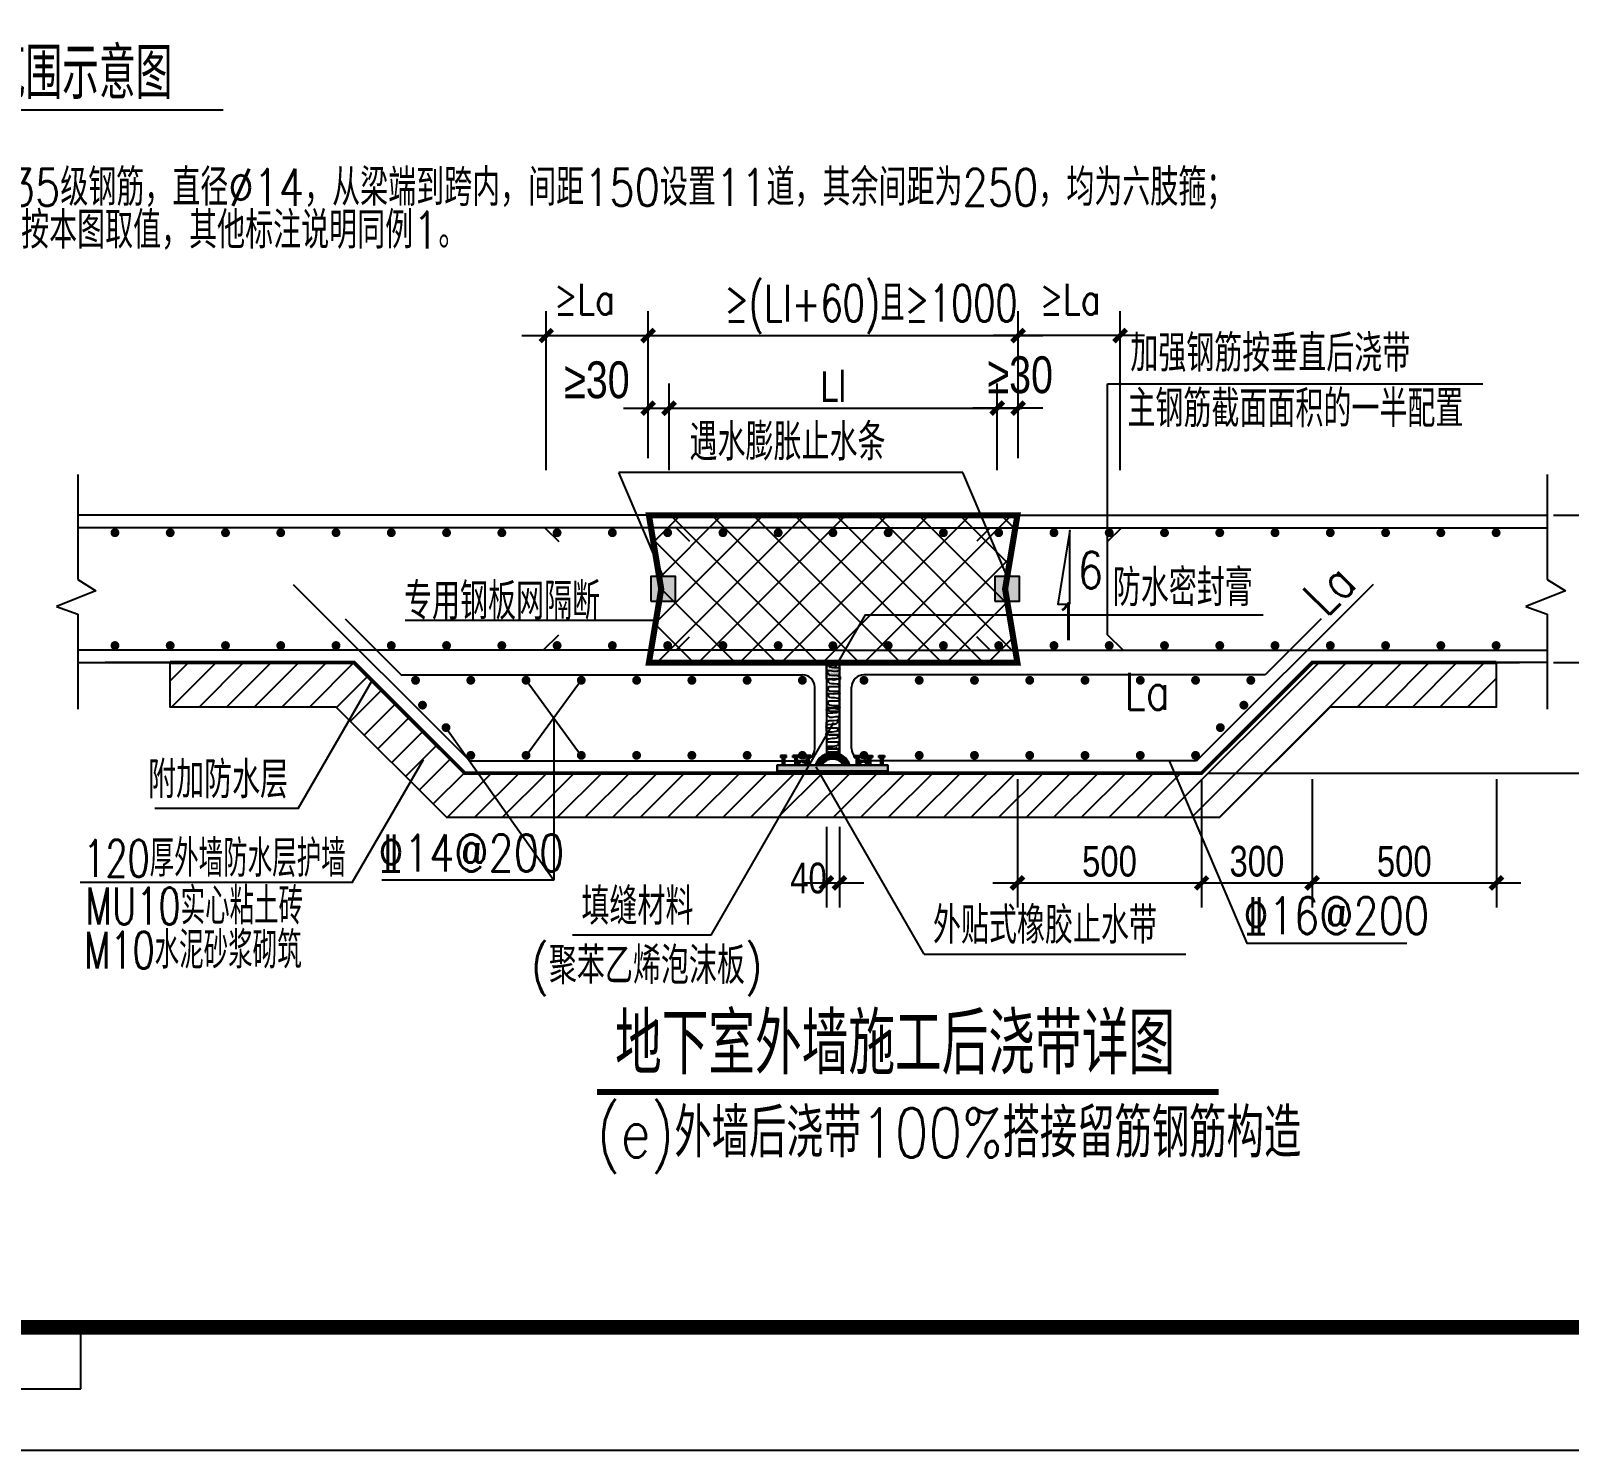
# Model space of a CAD drawing. Extents: x 1914156 to 2010983, y 1234267 to 1358917.
# Drawn here: x 1960798 to 1973324, y 1234267 to 1245826 of the extents above; entities that cross this region are included whole.
import ezdxf

# ---------------------------------------------------------------- set-up
doc = ezdxf.new("R2010")
doc.units = 0
doc.header["$LTSCALE"] = 30
doc.layers.get('0').update_dxf_attribs({"linetype": 'CONTINUOUS'})
for name, color, linetype in [('G', 1, 'CONTINUOUS'), ('S-DIM&TEXT', 3, 'CONTINUOUS'), ('S-line', 7, 'CONTINUOUS'), ('S-LINE-THIN', 253, 'CONTINUOUS'), ('S-REBAR', 1, 'CONTINUOUS'), ('S-SECTION', 3, 'CONTINUOUS'), ('S-SOLID', 42, 'CONTINUOUS'), ('S-图名', 2, 'CONTINUOUS'), ('s-图框', 7, 'CONTINUOUS'), ('图框', 85, 'CONTINUOUS')]:
    doc.layers.add(name, color=color, linetype=linetype)
doc.styles.add('TJ03', font='tj03-romans1.shx', dxfattribs={"width": 0.8, "bigfont": 'tj-hztxt1.shx'})
doc.styles.add('TJ1', font='tj-romans1.shx', dxfattribs={"width": 0.75, "bigfont": 'tjhztxt.shx'})
doc.dimstyles.new('D100', dxfattribs={"dimscale": 0, "dimtxt": 250, "dimasz": 100, "dimexe": 200, "dimexo": 50, "dimgap": 50, "dimtad": 1, "dimdec": 0, "dimzin": 0, "dimdsep": 46, "dimtxsty": 'TJ03', "dimblk": 'ARCHTICK', "dimblk1": 'ARCHTICK', "dimblk2": 'ARCHTICK', "dimsah": 1, "dimcen": 0, "dimdle": 200, "dimclrd": 256, "dimclre": 256, "dimclrt": 256, "dimadec": 0, "dimazin": 0, "dimtfac": 1, "dimtdec": 0, "dimtix": 1, "dimtmove": 2, "dimatfit": 3, "dimldrblk": 'ARCHTICK', "dimfxl": 0, "dimtolj": 1, "dimtzin": 0, "dimarcsym": 0})
pattern_1 = [(0, (1881688.145, 1211560.084), (0, 6.985), [5.08, -1.905]), (90, (1881688.145, 1211560.084), (-6.985, 4e-16), [5.08, -1.905])]
pattern_2 = [(180, (2052964.608, 1211560.084), (0, 6.985), [5.08, -1.905]), (90, (2052964.608, 1211560.084), (6.985, 4e-16), [5.08, -1.905])]

# ---------------------------------------------------------------- blocks, each defined once
blk = doc.blocks.new('TJAD_TK_A1')
at = {"layer": '图框'}
for p, q in [((970.88, 361.45), (970.88, 366.45)), ((870.88, 361.45), (970.88, 361.45)), ((500.38, 356.45), (1341.38, 356.45))]:
    blk.add_line(p, q, dxfattribs=at)
at = {"layer": '图框', "const_width": 1.2}
blk.add_lwpolyline([(1331.38, 940.45), (525.38, 940.45), (525.38, 366.45), (1331.38, 366.45)], close=True, dxfattribs=at)
blk = doc.blocks.new('_ArchTick')
at = {"color": 0, "linetype": 'ByBlock', "const_width": 0.4}
blk.add_lwpolyline([(-0.5, -0.5), (0.5, 0.5)], dxfattribs=at)
blk = doc.blocks.new('*D167')
at = {"layer": 'S-DIM&TEXT', "lineweight": -2}
for p, q in [((1967276, 1239345), (1967276, 1238687)), ((1967382, 1239345), (1967382, 1238687)), ((1967076, 1238887), (1967582, 1238887))]:
    blk.add_line(p, q, dxfattribs=at)
at = {"layer": 'S-DIM&TEXT', "lineweight": -2, "xscale": 100, "yscale": 100, "zscale": 100, "rotation": 180}
blk.add_blockref('_ArchTick', (1967276, 1238887), dxfattribs=at)
at = {"layer": 'S-DIM&TEXT', "lineweight": -2, "xscale": 100, "yscale": 100, "zscale": 100}
blk.add_blockref('_ArchTick', (1967382, 1238887), dxfattribs=at)
at = {"layer": 'S-DIM&TEXT', "insert": (1967130, 1238925), "char_height": 250, "attachment_point": 5, "style": 'TJ03'}
blk.add_mtext('\\A1;40', dxfattribs=at)
blk = doc.blocks.new('*D168')
at = {"layer": 'S-DIM&TEXT', "lineweight": -2}
for p, q in [((1974000, 1240881), (1974000, 1240411)), ((1974000, 1239581), (1974000, 1239896)), ((1970381, 1239781), (1974200, 1239781))]:
    blk.add_line(p, q, dxfattribs=at)
at = {"layer": 'S-DIM&TEXT', "lineweight": -2, "xscale": 100, "yscale": 100, "zscale": 100}
for p, rotation in [((1974000, 1240681), 90), ((1974000, 1239781), 270)]:
    blk.add_blockref('_ArchTick', p, dxfattribs=dict(at, rotation=rotation))
at = {"layer": 'S-DIM&TEXT', "insert": (1973881, 1240154), "char_height": 250, "attachment_point": 5, "rotation": 90, "style": 'TJ03'}
blk.add_mtext('\\A1;300', dxfattribs=at)
blk = doc.blocks.new('*D169')
at = {"layer": 'S-DIM&TEXT', "lineweight": -2}
for p, q in [((1974000, 1240481), (1974000, 1242081)), ((1973195, 1241881), (1974200, 1241881)), ((1973195, 1240681), (1974200, 1240681))]:
    blk.add_line(p, q, dxfattribs=at)
at = {"layer": 'S-DIM&TEXT', "lineweight": -2, "xscale": 100, "yscale": 100, "zscale": 100}
for p, rotation in [((1974000, 1241881), 90), ((1974000, 1240681), 270)]:
    blk.add_blockref('_ArchTick', p, dxfattribs=dict(at, rotation=rotation))
at = {"layer": 'S-DIM&TEXT', "insert": (1973825, 1241281), "char_height": 250, "attachment_point": 5, "rotation": 90, "style": 'TJ03'}
blk.add_mtext('\\A1;墙厚', dxfattribs=at)
blk = doc.blocks.new('DONUT1')
at = {"layer": 'S-REBAR', "const_width": 36}
blk.add_lwpolyline([(-18, 0, 1), (18, 0, 1)], format="xyb", close=True, dxfattribs=at)
blk = doc.blocks.new('*D170')
at = {"layer": 'S-DIM&TEXT', "lineweight": -2}
for p, q in [((1968837, 1242447), (1968837, 1243544)), ((1969667, 1242247), (1969667, 1243544)), ((1969867, 1243344), (1968637, 1243344))]:
    blk.add_line(p, q, dxfattribs=at)
at = {"layer": 'S-DIM&TEXT', "lineweight": -2, "xscale": 100, "yscale": 100, "zscale": 100, "rotation": 180}
blk.add_blockref('_ArchTick', (1968837, 1243344), dxfattribs=at)
at = {"layer": 'S-DIM&TEXT', "lineweight": -2, "xscale": 100, "yscale": 100, "zscale": 100}
blk.add_blockref('_ArchTick', (1969667, 1243344), dxfattribs=at)
blk = doc.blocks.new('*D171')
at = {"layer": 'S-DIM&TEXT', "lineweight": -2}
for p, q in [((1964995, 1242247), (1964995, 1243544)), ((1965825, 1242447), (1965825, 1243544)), ((1964795, 1243344), (1966025, 1243344))]:
    blk.add_line(p, q, dxfattribs=at)
at = {"layer": 'S-DIM&TEXT', "lineweight": -2, "xscale": 100, "yscale": 100, "zscale": 100, "rotation": 180}
blk.add_blockref('_ArchTick', (1964995, 1243344), dxfattribs=at)
at = {"layer": 'S-DIM&TEXT', "lineweight": -2, "xscale": 100, "yscale": 100, "zscale": 100}
blk.add_blockref('_ArchTick', (1965825, 1243344), dxfattribs=at)
blk = doc.blocks.new('*D172')
at = {"layer": 'S-DIM&TEXT', "lineweight": -2}
for p, q in [((1965995, 1242347), (1965995, 1242953)), ((1968667, 1242347), (1968667, 1242953)), ((1965795, 1242753), (1968867, 1242753))]:
    blk.add_line(p, q, dxfattribs=at)
at = {"layer": 'S-DIM&TEXT', "lineweight": -2, "xscale": 100, "yscale": 100, "zscale": 100, "rotation": 180}
blk.add_blockref('_ArchTick', (1965995, 1242753), dxfattribs=at)
at = {"layer": 'S-DIM&TEXT', "lineweight": -2, "xscale": 100, "yscale": 100, "zscale": 100}
blk.add_blockref('_ArchTick', (1968667, 1242753), dxfattribs=at)
at = {"layer": 'S-DIM&TEXT', "insert": (1967331, 1242928), "char_height": 250, "attachment_point": 5, "style": 'TJ03'}
blk.add_mtext('\\A1;Ll', dxfattribs=at)
blk = doc.blocks.new('*D173')
at = {"layer": 'S-DIM&TEXT', "lineweight": -2}
for p, q in [((1968667, 1242247), (1968667, 1242953)), ((1968837, 1242347), (1968837, 1242953)), ((1969037, 1242753), (1968467, 1242753))]:
    blk.add_line(p, q, dxfattribs=at)
at = {"layer": 'S-DIM&TEXT', "lineweight": -2, "xscale": 100, "yscale": 100, "zscale": 100, "rotation": 180}
blk.add_blockref('_ArchTick', (1968667, 1242753), dxfattribs=at)
at = {"layer": 'S-DIM&TEXT', "lineweight": -2, "xscale": 100, "yscale": 100, "zscale": 100}
blk.add_blockref('_ArchTick', (1968837, 1242753), dxfattribs=at)
blk = doc.blocks.new('*D174')
at = {"layer": 'S-DIM&TEXT', "lineweight": -2}
for p, q in [((1965825, 1242347), (1965825, 1242953)), ((1965995, 1242247), (1965995, 1242953)), ((1965625, 1242753), (1966195, 1242753))]:
    blk.add_line(p, q, dxfattribs=at)
at = {"layer": 'S-DIM&TEXT', "lineweight": -2, "xscale": 100, "yscale": 100, "zscale": 100, "rotation": 180}
blk.add_blockref('_ArchTick', (1965825, 1242753), dxfattribs=at)
at = {"layer": 'S-DIM&TEXT', "lineweight": -2, "xscale": 100, "yscale": 100, "zscale": 100}
blk.add_blockref('_ArchTick', (1965995, 1242753), dxfattribs=at)
blk = doc.blocks.new('*D175')
at = {"layer": 'S-DIM&TEXT', "lineweight": -2}
for p, q in [((1965825, 1242638), (1965825, 1243544)), ((1968837, 1242638), (1968837, 1243544)), ((1965625, 1243344), (1969037, 1243344))]:
    blk.add_line(p, q, dxfattribs=at)
at = {"layer": 'S-DIM&TEXT', "lineweight": -2, "xscale": 100, "yscale": 100, "zscale": 100, "rotation": 180}
blk.add_blockref('_ArchTick', (1965825, 1243344), dxfattribs=at)
at = {"layer": 'S-DIM&TEXT', "lineweight": -2, "xscale": 100, "yscale": 100, "zscale": 100}
blk.add_blockref('_ArchTick', (1968837, 1243344), dxfattribs=at)
blk = doc.blocks.new('*D176')
at = {"layer": 'S-DIM&TEXT', "lineweight": -2}
for p, q in [((1968831, 1239731), (1968831, 1238687)), ((1970331, 1239731), (1970331, 1238687)), ((1968631, 1238887), (1970531, 1238887))]:
    blk.add_line(p, q, dxfattribs=at)
at = {"layer": 'S-DIM&TEXT', "lineweight": -2, "xscale": 100, "yscale": 100, "zscale": 100, "rotation": 180}
blk.add_blockref('_ArchTick', (1968831, 1238887), dxfattribs=at)
at = {"layer": 'S-DIM&TEXT', "lineweight": -2, "xscale": 100, "yscale": 100, "zscale": 100}
blk.add_blockref('_ArchTick', (1970331, 1238887), dxfattribs=at)
at = {"layer": 'S-DIM&TEXT', "insert": (1969581, 1239062), "char_height": 250, "attachment_point": 5, "style": 'TJ03'}
blk.add_mtext('\\A1;500', dxfattribs=at)
blk = doc.blocks.new('*D177')
at = {"layer": 'S-DIM&TEXT', "lineweight": -2}
for p, q in [((1970331, 1239731), (1970331, 1238687)), ((1971231, 1239731), (1971231, 1238687)), ((1970131, 1238887), (1971431, 1238887))]:
    blk.add_line(p, q, dxfattribs=at)
at = {"layer": 'S-DIM&TEXT', "lineweight": -2, "xscale": 100, "yscale": 100, "zscale": 100, "rotation": 180}
blk.add_blockref('_ArchTick', (1970331, 1238887), dxfattribs=at)
at = {"layer": 'S-DIM&TEXT', "lineweight": -2, "xscale": 100, "yscale": 100, "zscale": 100}
blk.add_blockref('_ArchTick', (1971231, 1238887), dxfattribs=at)
at = {"layer": 'S-DIM&TEXT', "insert": (1970781, 1239062), "char_height": 250, "attachment_point": 5, "style": 'TJ03'}
blk.add_mtext('\\A1;300', dxfattribs=at)
blk = doc.blocks.new('*D178')
at = {"layer": 'S-DIM&TEXT', "lineweight": -2}
for p, q in [((1971231, 1239731), (1971231, 1238687)), ((1972731, 1239731), (1972731, 1238687)), ((1971031, 1238887), (1972931, 1238887))]:
    blk.add_line(p, q, dxfattribs=at)
at = {"layer": 'S-DIM&TEXT', "lineweight": -2, "xscale": 100, "yscale": 100, "zscale": 100, "rotation": 180}
blk.add_blockref('_ArchTick', (1971231, 1238887), dxfattribs=at)
at = {"layer": 'S-DIM&TEXT', "lineweight": -2, "xscale": 100, "yscale": 100, "zscale": 100}
blk.add_blockref('_ArchTick', (1972731, 1238887), dxfattribs=at)
at = {"layer": 'S-DIM&TEXT', "insert": (1971981, 1239062), "char_height": 250, "attachment_point": 5, "style": 'TJ03'}
blk.add_mtext('\\A1;500', dxfattribs=at)

msp = doc.modelspace()

# ---------------------------------------------------------------- hatches: boundary and pattern name
at = {"layer": 'S-SOLID'}
h = msp.add_hatch(dxfattribs=at)
h.set_pattern_fill('ANSI37', color=256, scale=75, style=0)
h.set_pattern_definition([(45, (1885898, 1393044.54), (-168.3798, 168.3798), []), (135, (1885898, 1393044.54), (-168.3798, -168.3798), [])])
h.paths.add_polyline_path([(1968731.1, 1241281.1), (1968831.1, 1241881.1), (1967331.1, 1241881.1), (1965831.1, 1241881.1), (1965931.1, 1241281.1), (1965831.1, 1240681.1), (1967331.1, 1240681.3), (1968831.1, 1240681.1)])
h = msp.add_hatch(dxfattribs=at)
h.set_pattern_fill('LINE', color=256, scale=50, angle=45, style=0)
h.set_pattern_definition([(45, (1885898.01, 1393044.54), (-112.2532, 112.2532), [])])
h.paths.add_polyline_path([(1967331.1, 1239421.3), (1970480.2, 1239421.3), (1971380.2, 1240321.3), (1972731, 1240321.1), (1972731.2, 1240681.1), (1971231.1, 1240681.1), (1970331.1, 1239781.3), (1967331.1, 1239781.3), (1964331.1, 1239781.3), (1963431.1, 1240681.1), (1961930.9, 1240681.1), (1961931.1, 1240321.1), (1963282, 1240321.3), (1964182, 1239421.3)])
h = msp.add_hatch(dxfattribs=at)
h.set_pattern_fill('DOTS', color=4, scale=100, style=0)
h.set_pattern_definition([(180, (2023748.023, 1316545.892), (-3.125, 6.25), [0, -6.25])])
h.paths.add_polyline_path([(1967278.4, 1240671.3), (1967383.7, 1240671.3), (1967383.7, 1240550.1), (1967356.7, 1240550.1), (1967345.1, 1240553.4), (1967315.4, 1240550.1), (1967278.4, 1240550.1)])
h = msp.add_hatch(dxfattribs=at)
h.set_pattern_fill('ANGLE', color=256, style=0)
h.set_pattern_definition([(0, (1881688.5195, 1211545.084), (0, 6.985), [5.08, -1.905]), (90, (1881688.5195, 1211545.084), (-6.985, 4e-16), [5.08, -1.905])])
h.paths.add_polyline_path([(1967776.4, 1239796.3), (1966876.4, 1239796.3), (1966876.4, 1239846.3), (1967776.4, 1239846.3)])
h = msp.add_hatch(dxfattribs=at)
h.set_pattern_fill('ANGLE', color=256, style=0)
h.set_pattern_definition(pattern_1)
h.paths.add_polyline_path([(1966949.6, 1239924.3), (1966903, 1239924.3), (1966903, 1239908.7), (1966949.6, 1239908.7)])
h = msp.add_hatch(dxfattribs=at)
h.set_pattern_fill('ANGLE', color=256, style=0)
h.set_pattern_definition(pattern_1)
h.paths.add_polyline_path([(1966934, 1239908.7), (1966918.6, 1239908.7), (1966918.6, 1239846.3), (1966934, 1239846.3)])
h = msp.add_hatch(dxfattribs=at)
h.set_pattern_fill('ANGLE', color=256, style=0)
h.set_pattern_definition(pattern_1)
h.paths.add_polyline_path([(1967103, 1239924.3), (1967103, 1239908.7), (1967149.8, 1239908.7), (1967149.8, 1239924.3)])
h.paths.add_polyline_path([(1967102.8, 1239924.3), (1967102.8, 1239908.7), (1967149.6, 1239908.7), (1967149.6, 1239924.3)])
h.paths.add_polyline_path([(1967049.6, 1239924.3), (1967002.8, 1239924.3), (1967002.8, 1239908.7), (1967049.6, 1239908.7)])
h.paths.add_polyline_path([(1967049.8, 1239924.3), (1967003, 1239924.3), (1967003, 1239908.7), (1967049.8, 1239908.7)])
edge = h.paths.add_edge_path()
edge.add_line((1967134.2, 1239908.7), (1967134.2, 1239846.3))
edge.add_line((1967118.6, 1239908.7), (1967118.6, 1239846.3))
edge.add_line((1967134, 1239908.7), (1967134, 1239846.3))
edge.add_line((1967118.4, 1239908.7), (1967118.4, 1239846.3))
edge.add_line((1967018.4, 1239908.7), (1967018.4, 1239846.3))
edge.add_line((1967034, 1239908.7), (1967034, 1239846.3))
edge.add_line((1967018.6, 1239908.7), (1967018.6, 1239846.3))
edge.add_line((1967034.2, 1239908.7), (1967034.2, 1239846.3))
h = msp.add_hatch(dxfattribs=at)
h.set_pattern_fill('ANGLE', color=256, style=0)
h.set_pattern_definition(pattern_1)
h.paths.add_polyline_path([(1967049.6, 1239924.3), (1967003, 1239924.3), (1967003, 1239908.7), (1967049.6, 1239908.7)])
h = msp.add_hatch(dxfattribs=at)
h.set_pattern_fill('ANGLE', color=256, style=0)
h.set_pattern_definition(pattern_1)
h.paths.add_polyline_path([(1967034, 1239908.7), (1967018.6, 1239908.7), (1967018.6, 1239846.3), (1967034, 1239846.3)])
h = msp.add_hatch(dxfattribs=at)
h.set_pattern_fill('ANGLE', color=256, style=0)
h.set_pattern_definition(pattern_1)
h.paths.add_polyline_path([(1967149.6, 1239924.3), (1967103, 1239924.3), (1967103, 1239908.7), (1967149.6, 1239908.7)])
h = msp.add_hatch(dxfattribs=at)
h.set_pattern_fill('ANGLE', color=256, style=0)
h.set_pattern_definition(pattern_1)
h.paths.add_polyline_path([(1967134, 1239908.7), (1967118.6, 1239908.7), (1967118.6, 1239846.3), (1967134, 1239846.3)])
h = msp.add_hatch(dxfattribs=at)
h.set_pattern_fill('ANGLE', color=256, style=0)
h.set_pattern_definition(pattern_1)
h.paths.add_polyline_path([(1967354.7, 1239943.6), (1967348.9, 1239943.6), (1967321.2, 1239943.6), (1967298.1, 1239943.6, 0.2663174), (1967185, 1239846.3), (1967239.8, 1239846.3, -0.5773503), (1967413, 1239846.3), (1967467.8, 1239846.3, 0.2663174)])
h = msp.add_hatch(dxfattribs=at)
h.set_pattern_fill('ANGLE', color=256, style=0)
h.set_pattern_definition(pattern_2)
h.paths.add_polyline_path([(1967549.8, 1239924.3), (1967549.8, 1239908.7), (1967503, 1239908.7), (1967503, 1239924.3)])
h.paths.add_polyline_path([(1967550, 1239924.3), (1967550, 1239908.7), (1967503.2, 1239908.7), (1967503.2, 1239924.3)])
h.paths.add_polyline_path([(1967603.2, 1239924.3), (1967650, 1239924.3), (1967650, 1239908.7), (1967603.2, 1239908.7)])
h.paths.add_polyline_path([(1967603, 1239924.3), (1967649.8, 1239924.3), (1967649.8, 1239908.7), (1967603, 1239908.7)])
edge = h.paths.add_edge_path()
edge.add_line((1967518.6, 1239908.7), (1967518.6, 1239846.3))
edge.add_line((1967534.2, 1239908.7), (1967534.2, 1239846.3))
edge.add_line((1967518.8, 1239908.7), (1967518.8, 1239846.3))
edge.add_line((1967534.4, 1239908.7), (1967534.4, 1239846.3))
edge.add_line((1967634.4, 1239908.7), (1967634.4, 1239846.3))
edge.add_line((1967618.8, 1239908.7), (1967618.8, 1239846.3))
edge.add_line((1967634.2, 1239908.7), (1967634.2, 1239846.3))
edge.add_line((1967618.6, 1239908.7), (1967618.6, 1239846.3))
h = msp.add_hatch(dxfattribs=at)
h.set_pattern_fill('ANGLE', color=256, style=0)
h.set_pattern_definition(pattern_2)
h.paths.add_polyline_path([(1967503.2, 1239924.3), (1967549.8, 1239924.3), (1967549.8, 1239908.7), (1967503.2, 1239908.7)])
h = msp.add_hatch(dxfattribs=at)
h.set_pattern_fill('ANGLE', color=256, style=0)
h.set_pattern_definition(pattern_2)
h.paths.add_polyline_path([(1967518.8, 1239908.7), (1967534.2, 1239908.7), (1967534.2, 1239846.3), (1967518.8, 1239846.3)])
h = msp.add_hatch(dxfattribs=at)
h.set_pattern_fill('ANGLE', color=256, style=0)
h.set_pattern_definition(pattern_2)
h.paths.add_polyline_path([(1967603.2, 1239924.3), (1967649.8, 1239924.3), (1967649.8, 1239908.7), (1967603.2, 1239908.7)])
h = msp.add_hatch(dxfattribs=at)
h.set_pattern_fill('ANGLE', color=256, style=0)
h.set_pattern_definition(pattern_2)
h.paths.add_polyline_path([(1967618.8, 1239908.7), (1967634.2, 1239908.7), (1967634.2, 1239846.3), (1967618.8, 1239846.3)])
h = msp.add_hatch(dxfattribs=at)
h.set_pattern_fill('ANGLE', color=256, style=0)
h.set_pattern_definition(pattern_2)
h.paths.add_polyline_path([(1967703.2, 1239924.3), (1967749.8, 1239924.3), (1967749.8, 1239908.7), (1967703.2, 1239908.7)])
h = msp.add_hatch(dxfattribs=at)
h.set_pattern_fill('ANGLE', color=256, style=0)
h.set_pattern_definition(pattern_2)
h.paths.add_polyline_path([(1967718.8, 1239908.7), (1967734.2, 1239908.7), (1967734.2, 1239846.3), (1967718.8, 1239846.3)])

# ---------------------------------------------------------------- linework, layer by layer
at = {"layer": 'G'}
msp.add_line((1956789.2, 1245183.1), (1962363.7, 1245183.1), dxfattribs=at)
at = {"layer": 'S-DIM&TEXT'}
for p, q in [((1969566, 1242951.4), (1972620.6, 1242951.4)), ((1969566, 1240906.6), (1969566, 1242951.4)), ((1965947.6, 1241381.8), (1965587.1, 1242227.8)), ((1968385.8, 1242227.8), (1965587.1, 1242227.8)), ((1968746.6, 1241381.1), (1968385.8, 1242227.8)), ((1965866.2, 1241022.7), (1963847.6, 1241022.7)), ((1962976.3, 1239492.8), (1963577.7, 1240534.5)), ((1965055.6, 1240231.3), (1965055.6, 1238908.3)), ((1964178.7, 1240151.8), (1965055.6, 1238908.3)), ((1963416, 1238889.8), (1963995.1, 1239892.9)), ((1968071, 1238307.8), (1967191.4, 1239831.3)), ((1962976.3, 1239492.8), (1961808.4, 1239492.8)), ((1963416, 1238889.8), (1961200, 1238889.8)), ((1965055.6, 1238908.3), (1963656.9, 1238908.3)), ((1968071, 1238307.8), (1970203.4, 1238307.8))]:
    msp.add_line(p, q, dxfattribs=at)
msp.add_lwpolyline([(1969259.2, 1241156.3), (1969259.2, 1241756.3), (1969159.2, 1241156.3)], close=True, dxfattribs=at)
for points in [[(1967345.4, 1240635.8), (1967595.4, 1241068.8), (1970833.1, 1241068.8)], [(1964830.6, 1240536.9), (1965280.6, 1239925.7)], [(1964830.6, 1239925.7), (1965280.6, 1240536.9)], [(1967334.6, 1240193.4), (1966334.6, 1238461.4), (1965209.1, 1238461.4)], [(1970066.6, 1239881.3), (1970699, 1238397.4), (1972001.2, 1238397.4)]]:
    msp.add_lwpolyline(points, dxfattribs=at)
at = {"layer": 'S-line', "const_width": 50}
msp.add_lwpolyline([(1965831.1, 1241881.1), (1968831.1, 1241881.1), (1968731.1, 1241281.1), (1968831.1, 1240681.1), (1965831.1, 1240681.1), (1965931.1, 1241281.1)], close=True, dxfattribs=at)
at = {"layer": 'S-LINE-THIN'}
for p, q in [((1961180.8, 1242213.9), (1961180.8, 1241358)), ((1973144.8, 1242213.9), (1973144.8, 1241358)), ((1961180.8, 1241358), (1961328.9, 1241265.7)), ((1973144.8, 1241358), (1973292.9, 1241265.7)), ((1961328.9, 1241265.7), (1961007.9, 1241139.1)), ((1973292.9, 1241265.7), (1972972, 1241139.1)), ((1961007.9, 1241139.1), (1961180.8, 1241075.1)), ((1972972, 1241139.1), (1973144.8, 1241075.1)), ((1961180.8, 1241075.1), (1961180.8, 1240301.2)), ((1973144.8, 1241075.1), (1973144.8, 1240301.2))]:
    msp.add_line(p, q, dxfattribs=at)
at = {"layer": 'S-REBAR'}
for p, q in [((1967331.1, 1241779.2), (1961180.8, 1241779.2)), ((1964987, 1241776.5), (1965096.2, 1241667.3)), ((1966051.9, 1241779.2), (1966161.1, 1241670)), ((1967331.1, 1241779.2), (1973144.8, 1241779.2)), ((1968610.2, 1241779.2), (1968501.1, 1241670)), ((1969675.2, 1241776.5), (1969566, 1241667.3)), ((1962935.4, 1241318.1), (1964372.5, 1239881.3)), ((1971726.7, 1241318.1), (1970289.7, 1239881.3)), ((1963358.4, 1241036.6), (1963813.8, 1240581.3)), ((1971303.8, 1241036.6), (1970848.4, 1240581.3)), ((1964970.9, 1240781.3), (1965096.2, 1240906.6)), ((1966051.9, 1240781.3), (1966161.1, 1240890.5)), ((1968610.2, 1240781.3), (1968501.1, 1240890.5)), ((1969691.3, 1240781.3), (1969566, 1240906.6)), ((1967331.1, 1240781.3), (1961180.8, 1240781.3)), ((1967331.1, 1240781.3), (1973144.8, 1240781.3)), ((1963813.8, 1240581.3), (1967080.6, 1240581.3)), ((1967180.6, 1239981.3), (1967180.6, 1240481.3)), ((1967481.6, 1239981.3), (1967481.6, 1240481.3)), ((1970848.4, 1240581.3), (1967581.6, 1240581.3)), ((1964372.5, 1239881.3), (1967080.6, 1239881.3)), ((1970289.7, 1239881.3), (1967581.6, 1239881.3))]:
    msp.add_line(p, q, dxfattribs=at)
at = {"layer": 'S-REBAR', "const_width": 50}
msp.add_lwpolyline([(1965407.3, 1237183.8), (1970471, 1237183.8)], dxfattribs=at)
at = {"layer": 'S-REBAR'}
for centre, start, end in [((1967080.6, 1240481.3), 0, 90), ((1967581.6, 1240481.3), 90, 180), ((1967080.6, 1239981.3), 270, 0), ((1967581.6, 1239981.3), 180, 270)]:
    msp.add_arc(centre, 100, start, end, dxfattribs=at)
at = {"layer": 'S-SECTION'}
for p, q in [((1967331.1, 1241881.1), (1961180.8, 1241881.1)), ((1967331.1, 1241881.1), (1973144.8, 1241881.1)), ((1961180.8, 1240681.3), (1961923.9, 1240681.3)), ((1963431.1, 1240681.3), (1961405.1, 1240681.3)), ((1964331.1, 1239781.3), (1963431.1, 1240681.1)), ((1967276, 1240678.5), (1967276, 1239937.6)), ((1967276.3, 1240678.5), (1967276.3, 1239937.7)), ((1967381.2, 1240678.5), (1967381.2, 1239935.9)), ((1967381.6, 1240678.5), (1967381.6, 1239935.8)), ((1970331.1, 1239781.3), (1971231.1, 1240681.1)), ((1971231.1, 1240681.3), (1972920.5, 1240681.3)), ((1973144.8, 1240681.3), (1972738.2, 1240681.3)), ((1967331.1, 1239781.3), (1964331.1, 1239781.3)), ((1967331.1, 1239781.3), (1970331.1, 1239781.3))]:
    msp.add_line(p, q, dxfattribs=at)
at = {"layer": 'S-SOLID'}
for p, q in [((1966949.6, 1239924.3), (1966902.8, 1239924.3)), ((1966902.8, 1239924.3), (1966902.8, 1239908.7)), ((1966949.6, 1239908.7), (1966902.8, 1239908.7)), ((1966949.8, 1239924.3), (1966903, 1239924.3)), ((1966903, 1239924.3), (1966903, 1239908.7)), ((1966949.8, 1239908.7), (1966903, 1239908.7)), ((1966918.4, 1239908.7), (1966918.4, 1239846.3)), ((1966918.4, 1239846.3), (1966934, 1239846.3)), ((1966918.6, 1239908.7), (1966918.6, 1239846.3)), ((1966918.6, 1239846.3), (1966934.2, 1239846.3)), ((1966934, 1239908.7), (1966934, 1239846.3)), ((1966934.2, 1239908.7), (1966934.2, 1239846.3)), ((1966949.6, 1239908.7), (1966949.6, 1239924.3)), ((1966949.8, 1239908.7), (1966949.8, 1239924.3)), ((1967002.8, 1239924.3), (1967002.8, 1239908.7)), ((1967049.6, 1239924.3), (1967002.8, 1239924.3)), ((1967049.6, 1239908.7), (1967002.8, 1239908.7)), ((1967003, 1239924.3), (1967003, 1239908.7)), ((1967049.8, 1239924.3), (1967003, 1239924.3)), ((1967049.8, 1239908.7), (1967003, 1239908.7)), ((1967018.4, 1239908.7), (1967018.4, 1239846.3)), ((1967018.4, 1239846.3), (1967034, 1239846.3)), ((1967018.6, 1239908.7), (1967018.6, 1239846.3)), ((1967018.6, 1239846.3), (1967034.2, 1239846.3)), ((1967034, 1239908.7), (1967034, 1239846.3)), ((1967034.2, 1239908.7), (1967034.2, 1239846.3)), ((1967049.6, 1239908.7), (1967049.6, 1239924.3)), ((1967049.8, 1239908.7), (1967049.8, 1239924.3)), ((1967149.6, 1239924.3), (1967102.8, 1239924.3)), ((1967102.8, 1239924.3), (1967102.8, 1239908.7)), ((1967149.6, 1239908.7), (1967102.8, 1239908.7)), ((1967149.8, 1239924.3), (1967103, 1239924.3)), ((1967103, 1239924.3), (1967103, 1239908.7)), ((1967149.8, 1239908.7), (1967103, 1239908.7)), ((1967118.4, 1239908.7), (1967118.4, 1239846.3)), ((1967118.4, 1239846.3), (1967134, 1239846.3)), ((1967118.6, 1239908.7), (1967118.6, 1239846.3)), ((1967118.6, 1239846.3), (1967134.2, 1239846.3)), ((1967134, 1239908.7), (1967134, 1239846.3)), ((1967134.2, 1239908.7), (1967134.2, 1239846.3)), ((1967149.6, 1239908.7), (1967149.6, 1239924.3)), ((1967149.8, 1239908.7), (1967149.8, 1239924.3)), ((1967503, 1239908.7), (1967503, 1239924.3)), ((1967503, 1239924.3), (1967549.8, 1239924.3)), ((1967503, 1239908.7), (1967549.8, 1239908.7)), ((1967503.2, 1239908.7), (1967503.2, 1239924.3)), ((1967503.2, 1239924.3), (1967550, 1239924.3)), ((1967503.2, 1239908.7), (1967550, 1239908.7)), ((1967518.6, 1239908.7), (1967518.6, 1239846.3)), ((1967534.2, 1239846.3), (1967518.6, 1239846.3)), ((1967518.8, 1239908.7), (1967518.8, 1239846.3)), ((1967534.4, 1239846.3), (1967518.8, 1239846.3)), ((1967534.2, 1239908.7), (1967534.2, 1239846.3)), ((1967534.4, 1239908.7), (1967534.4, 1239846.3)), ((1967549.8, 1239924.3), (1967549.8, 1239908.7)), ((1967550, 1239924.3), (1967550, 1239908.7)), ((1967603, 1239924.3), (1967649.8, 1239924.3)), ((1967603, 1239908.7), (1967603, 1239924.3)), ((1967603, 1239908.7), (1967649.8, 1239908.7)), ((1967603.2, 1239924.3), (1967650, 1239924.3)), ((1967603.2, 1239908.7), (1967603.2, 1239924.3)), ((1967603.2, 1239908.7), (1967650, 1239908.7)), ((1967618.6, 1239908.7), (1967618.6, 1239846.3)), ((1967634.2, 1239846.3), (1967618.6, 1239846.3)), ((1967618.8, 1239908.7), (1967618.8, 1239846.3)), ((1967634.4, 1239846.3), (1967618.8, 1239846.3)), ((1967634.2, 1239908.7), (1967634.2, 1239846.3)), ((1967634.4, 1239908.7), (1967634.4, 1239846.3)), ((1967649.8, 1239924.3), (1967649.8, 1239908.7)), ((1967650, 1239924.3), (1967650, 1239908.7)), ((1967703, 1239908.7), (1967703, 1239924.3)), ((1967703, 1239924.3), (1967749.8, 1239924.3)), ((1967703, 1239908.7), (1967749.8, 1239908.7)), ((1967703.2, 1239908.7), (1967703.2, 1239924.3)), ((1967703.2, 1239924.3), (1967750, 1239924.3)), ((1967703.2, 1239908.7), (1967750, 1239908.7)), ((1967718.6, 1239908.7), (1967718.6, 1239846.3)), ((1967734.2, 1239846.3), (1967718.6, 1239846.3)), ((1967718.8, 1239908.7), (1967718.8, 1239846.3)), ((1967734.4, 1239846.3), (1967718.8, 1239846.3)), ((1967734.2, 1239908.7), (1967734.2, 1239846.3)), ((1967734.4, 1239908.7), (1967734.4, 1239846.3)), ((1967749.8, 1239924.3), (1967749.8, 1239908.7)), ((1967750, 1239924.3), (1967750, 1239908.7))]:
    msp.add_line(p, q, dxfattribs=at)
for points in [[(1967331.1, 1240681.3), (1965831.1, 1240681.1), (1965931.1, 1241281.1), (1965831.1, 1241881.1), (1967331.1, 1241881.1)], [(1967331.1, 1240681.3), (1968831.1, 1240681.1), (1968731.1, 1241281.1), (1968831.1, 1241881.1), (1967331.1, 1241881.1)], [(1967331.1, 1239421.3), (1970480.2, 1239421.3), (1971380.2, 1240321.3), (1972731, 1240321.1), (1972731.2, 1240681.1), (1971231.1, 1240681.1), (1970331.1, 1239781.3), (1967331.1, 1239781.3), (1964331.1, 1239781.3), (1963431.1, 1240681.1), (1961930.9, 1240681.1), (1961931.1, 1240321.1), (1963282, 1240321.3), (1964182, 1239421.3), (1967331.1, 1239421.3), (1970480.2, 1239421.3), (1971380.2, 1240321.3), (1972731.1, 1240321.1)], [(1967285, 1240670.1), (1967312.7, 1240675.7), (1967348.4, 1240679.7), (1967376.2, 1240671.7), (1967388.1, 1240669.6), (1967364.3, 1240661.7), (1967336.5, 1240657.7), (1967312.7, 1240657.7), (1967292.9, 1240657.7), (1967289, 1240657.4), (1967300.9, 1240645.5), (1967332.6, 1240641.6), (1967356.3, 1240641.6), (1967380.1, 1240637.6), (1967384.1, 1240625.7), (1967360.3, 1240609.9), (1967336.5, 1240609.9), (1967308.8, 1240613.9), (1967289, 1240613.9), (1967281, 1240602), (1967289, 1240590.1), (1967300.9, 1240582.2), (1967324.6, 1240578.2), (1967344.5, 1240578.2), (1967364.3, 1240578.2), (1967388.1, 1240566.3), (1967388.1, 1240546.5), (1967360.3, 1240542.6), (1967336.5, 1240538.6), (1967312.7, 1240542.6), (1967292.9, 1240542.6), (1967289, 1240526.7), (1967300.9, 1240514.8), (1967316.7, 1240510.9), (1967340.5, 1240510.9), (1967364.3, 1240506.9), (1967376.2, 1240506.9), (1967384.1, 1240491.1), (1967368.2, 1240483.2), (1967336.5, 1240483.2), (1967312.7, 1240483.2), (1967292.9, 1240483.2), (1967285, 1240459.4), (1967300.9, 1240451.5), (1967332.6, 1240447.5), (1967348.4, 1240447.5), (1967368.2, 1240447.5), (1967380.1, 1240443.6), (1967384.1, 1240427.7), (1967352.4, 1240427.7), (1967324.6, 1240427.7), (1967296.9, 1240427.7), (1967281, 1240431.7)], [(1967369.1, 1240428.8), (1967361.1, 1240427.7), (1967337.3, 1240423.7), (1967313.5, 1240427.7), (1967293.7, 1240427.7), (1967289.7, 1240411.9), (1967301.6, 1240400), (1967317.5, 1240396), (1967341.3, 1240396), (1967365.1, 1240392.1), (1967376.9, 1240392.1), (1967384.9, 1240376.2), (1967369, 1240368.3), (1967337.3, 1240368.3), (1967313.5, 1240368.3), (1967293.7, 1240368.3), (1967285.8, 1240344.5), (1967301.6, 1240336.6), (1967333.3, 1240332.7), (1967349.2, 1240332.7), (1967369, 1240332.7), (1967380.9, 1240328.7), (1967384.9, 1240312.8), (1967353.2, 1240312.8), (1967325.4, 1240312.8), (1967297.7, 1240312.8), (1967281.8, 1240316.8)], [(1967361.3, 1240209.9), (1967363, 1240209.9), (1967367, 1240194.1), (1967355.1, 1240182.2), (1967339.2, 1240178.2), (1967315.5, 1240178.2), (1967291.7, 1240174.3), (1967279.8, 1240174.3), (1967271.9, 1240158.4), (1967287.7, 1240150.5), (1967319.4, 1240150.5), (1967343.2, 1240150.5), (1967363, 1240150.5), (1967370.9, 1240126.7), (1967355.1, 1240118.8), (1967323.4, 1240114.8), (1967307.5, 1240114.8), (1967287.7, 1240114.8), (1967275.8, 1240110.9), (1967271.9, 1240095), (1967303.6, 1240095), (1967331.3, 1240095), (1967359, 1240095), (1967374.9, 1240099)], [(1967377.1, 1240297.9), (1967349.4, 1240303.4), (1967313.7, 1240307.4), (1967285.9, 1240299.5), (1967274.1, 1240297.3), (1967297.8, 1240289.4), (1967325.6, 1240285.5), (1967349.4, 1240285.5), (1967369.2, 1240285.5), (1967373.1, 1240285.2), (1967361.3, 1240273.3), (1967329.5, 1240269.3), (1967305.8, 1240269.3), (1967282, 1240265.4), (1967278, 1240253.5), (1967301.8, 1240237.6), (1967325.6, 1240237.6), (1967353.3, 1240241.6), (1967373.1, 1240241.6), (1967381.1, 1240229.7), (1967373.1, 1240217.8), (1967361.3, 1240209.9), (1967337.5, 1240205.9), (1967317.7, 1240205.9), (1967297.8, 1240205.9), (1967274.1, 1240194.1), (1967274.1, 1240125.8), (1967276.3, 1240125.4)], [(1967292.6, 1240095), (1967300.6, 1240093.9), (1967324.4, 1240089.9), (1967348.2, 1240093.9), (1967368, 1240093.9), (1967372, 1240078.1), (1967360.1, 1240066.2), (1967344.2, 1240062.2), (1967320.4, 1240062.2), (1967296.7, 1240058.3), (1967284.8, 1240058.3), (1967276.8, 1240042.4), (1967292.7, 1240034.5), (1967324.4, 1240034.5), (1967348.2, 1240034.5), (1967368, 1240034.5), (1967375.9, 1240010.7), (1967360.1, 1240002.8), (1967328.4, 1239998.9), (1967312.5, 1239998.9), (1967292.7, 1239998.9), (1967280.8, 1239994.9), (1967276.8, 1239979), (1967308.5, 1239979), (1967336.3, 1239979), (1967364, 1239979), (1967379.9, 1239983)], [(1967364.8, 1239986.6), (1967356.8, 1239985.4), (1967333.1, 1239981.5), (1967309.3, 1239985.4), (1967289.5, 1239985.4), (1967285.5, 1239969.6), (1967297.4, 1239982.7), (1967313.2, 1239978.7), (1967337, 1239978.7), (1967360.8, 1239974.8), (1967372.7, 1239974.8), (1967380.6, 1239958.9), (1967364.8, 1239951), (1967333.1, 1239951), (1967309.3, 1239951), (1967289.5, 1239951), (1967286, 1239940.8)]]:
    msp.add_lwpolyline(points, dxfattribs=at)
for points in [[(1965847.6, 1241181.8), (1966047.6, 1241181.8), (1966047.6, 1241381.8), (1965847.6, 1241381.8)], [(1968647.7, 1241181.1), (1968847.7, 1241181.1), (1968847.7, 1241381.1), (1968647.7, 1241381.1)], [(1967276, 1240678.5), (1967381.6, 1240678.5), (1967381.6, 1240545.6), (1967276, 1240545.6)], [(1966876.4, 1239796.3), (1967776.4, 1239796.3), (1967776.4, 1239846.3), (1966876.4, 1239846.3)], [(1967776.4, 1239796.3), (1966876.4, 1239796.3), (1966876.4, 1239846.3), (1967776.4, 1239846.3)], [(1966876.4, 1239796.3), (1967776.4, 1239796.3), (1967776.4, 1239846.3), (1966876.4, 1239846.3)], [(1967776.4, 1239796.3), (1966876.4, 1239796.3), (1966876.4, 1239846.3), (1967776.4, 1239846.3)]]:
    msp.add_lwpolyline(points, close=True, dxfattribs=at)
at = {"layer": 'S-SOLID', "color": 4, "const_width": 30}
for points in [[(1967331.1, 1239781.3), (1964331.1, 1239781.3), (1963431.1, 1240681.1), (1961930.9, 1240681.1)], [(1967331.1, 1239781.3), (1970331.1, 1239781.3), (1971231.1, 1240681.1), (1972731.2, 1240681.1)]]:
    msp.add_lwpolyline(points, dxfattribs=at)
at = {"layer": 'S-SOLID'}
for radius, start, end in [(150, 19.47122, 160.52878), (100, 30, 150)]:
    msp.add_arc((1967326.4, 1239796.3), radius, start, end, dxfattribs=at)
for points in [[(1965847.6, 1241381.8), (1966047.6, 1241381.8), (1965847.6, 1241181.8), (1966047.6, 1241181.8)], [(1968647.7, 1241381.1), (1968847.7, 1241381.1), (1968647.7, 1241181.1), (1968847.7, 1241181.1)]]:
    msp.add_solid(points, dxfattribs=at)

# ---------------------------------------------------------------- block references
at = {"layer": 'S-REBAR', "xscale": -1, "rotation": 180}
for p in [(1961483.4, 1241738.5), (1961933.4, 1241738.5), (1962383.4, 1241738.5), (1962833.4, 1241738.5), (1963283.4, 1241738.5), (1963733.4, 1241738.5), (1964183.4, 1241738.5), (1964633.4, 1241738.5), (1965083.4, 1241738.5), (1965533.4, 1241738.5), (1965983.4, 1241738.5), (1966433.4, 1241738.5), (1966883.4, 1241738.5), (1967328.8, 1241738.5), (1967778.8, 1241738.5), (1968228.8, 1241738.5), (1968678.8, 1241738.5), (1969128.8, 1241738.5), (1969578.8, 1241738.5), (1970028.8, 1241738.5), (1970478.8, 1241738.5), (1970928.8, 1241738.5), (1971378.8, 1241738.5), (1971828.8, 1241738.5), (1972278.8, 1241738.5), (1972728.8, 1241738.5), (1963930.6, 1240536.9), (1964380.6, 1240536.9), (1964830.6, 1240536.9), (1965280.6, 1240536.9), (1965730.6, 1240536.9), (1966180.6, 1240536.9), (1966630.6, 1240536.9), (1967080.6, 1240536.9), (1967581.6, 1240536.9), (1968031.6, 1240536.9), (1968481.6, 1240536.9), (1968931.6, 1240536.9), (1969381.6, 1240536.9), (1969831.6, 1240536.9), (1970281.6, 1240536.9), (1970731.6, 1240536.9)]:
    msp.add_blockref('DONUT1', p, dxfattribs=at)
at = {"layer": 'S-REBAR', "rotation": 180}
for p in [(1961483.4, 1241738.5), (1961933.4, 1241738.5), (1962383.4, 1241738.5), (1962833.4, 1241738.5), (1963283.4, 1241738.5), (1963733.4, 1241738.5), (1964183.4, 1241738.5), (1964633.4, 1241738.5), (1965083.4, 1241738.5), (1965533.4, 1241738.5), (1965983.4, 1241738.5), (1966433.4, 1241738.5), (1966883.4, 1241738.5), (1967328.8, 1241738.5), (1967778.8, 1241738.5), (1968228.8, 1241738.5), (1968678.8, 1241738.5), (1969128.8, 1241738.5), (1969578.8, 1241738.5), (1970028.8, 1241738.5), (1970478.8, 1241738.5), (1970928.8, 1241738.5), (1971378.8, 1241738.5), (1971828.8, 1241738.5), (1972278.8, 1241738.5), (1972728.8, 1241738.5), (1963930.6, 1240536.9), (1964380.6, 1240536.9), (1964830.6, 1240536.9), (1965280.6, 1240536.9), (1965730.6, 1240536.9), (1966180.6, 1240536.9), (1966630.6, 1240536.9), (1967080.6, 1240536.9), (1967581.6, 1240536.9), (1968031.6, 1240536.9), (1968481.6, 1240536.9), (1968931.6, 1240536.9), (1969381.6, 1240536.9), (1969831.6, 1240536.9), (1970281.6, 1240536.9), (1970731.6, 1240536.9)]:
    msp.add_blockref('DONUT1', p, dxfattribs=at)
at = {"layer": 'S-REBAR'}
for p in [(1961483.4, 1240820), (1961933.4, 1240820), (1962383.4, 1240820), (1962833.4, 1240820), (1963283.4, 1240820), (1963733.4, 1240820), (1964183.4, 1240820), (1964633.4, 1240820), (1965083.4, 1240820), (1965533.4, 1240820), (1965983.4, 1240820), (1966433.4, 1240820), (1966883.4, 1240820), (1967328.8, 1240819.1), (1967778.8, 1240820), (1968228.8, 1240820), (1968678.8, 1240820), (1969128.8, 1240820), (1969578.8, 1240820), (1970028.8, 1240820), (1970478.8, 1240820), (1970928.8, 1240820), (1971378.8, 1240820), (1971828.8, 1240820), (1972278.8, 1240820), (1972728.8, 1240820), (1963987.2, 1240334.5), (1970483.5, 1240151.8), (1964380.6, 1239925.7), (1964830.6, 1239925.7), (1965280.6, 1239925.7), (1965730.6, 1239925.7), (1966180.6, 1239925.7), (1966630.6, 1239925.7), (1967080.6, 1239925.7), (1967581.6, 1239925.7), (1968031.6, 1239925.7), (1968481.6, 1239925.7), (1968931.6, 1239925.7), (1969381.6, 1239925.7), (1969831.6, 1239925.7), (1970281.6, 1239925.7)]:
    msp.add_blockref('DONUT1', p, dxfattribs=at)
at = {"layer": 'S-REBAR', "xscale": -1}
for p in [(1961483.4, 1240820), (1961933.4, 1240820), (1962383.4, 1240820), (1962833.4, 1240820), (1963283.4, 1240820), (1963733.4, 1240820), (1964183.4, 1240820), (1964633.4, 1240820), (1965083.4, 1240820), (1965533.4, 1240820), (1965983.4, 1240820), (1966433.4, 1240820), (1966883.4, 1240820), (1967328.8, 1240819.1), (1967778.8, 1240820), (1968228.8, 1240820), (1968678.8, 1240820), (1969128.8, 1240820), (1969578.8, 1240820), (1970028.8, 1240820), (1970478.8, 1240820), (1970928.8, 1240820), (1971378.8, 1240820), (1971828.8, 1240820), (1972278.8, 1240820), (1972728.8, 1240820), (1970675, 1240334.5), (1964178.7, 1240151.8), (1964380.6, 1239925.7), (1964830.6, 1239925.7), (1965280.6, 1239925.7), (1965730.6, 1239925.7), (1966180.6, 1239925.7), (1966630.6, 1239925.7), (1967080.6, 1239925.7), (1967581.6, 1239925.7), (1968031.6, 1239925.7), (1968481.6, 1239925.7), (1968931.6, 1239925.7), (1969381.6, 1239925.7), (1969831.6, 1239925.7), (1970281.6, 1239925.7)]:
    msp.add_blockref('DONUT1', p, dxfattribs=at)
at = {"layer": 's-图框', "xscale": 100, "yscale": 100, "zscale": 100}
msp.add_blockref('TJAD_TK_A1', (1864118.4, 1198622.1), dxfattribs=at)

# ---------------------------------------------------------------- texts
at = {"color": 2, "style": 'TJ1', "width": 0.75}
msp.add_text('图4.7 承台梁第一种箍筋范围示意图', height=420, dxfattribs=at).set_placement((1956871.1, 1245270.3))
at = {"style": 'TJ1', "width": 0.8}
for s, p in [('例1：11%%13114@150/250(6)，表示箍筋为HRB335级钢筋，直径%%C14，从梁端到跨内，间距150设置11道，其余间距为250，均为六肢箍；', (1954472.7, 1244400.9)), ('例2：%%13114@150/250(6)，表示梁端第一种箍筋范围按本图取值，其他标注说明同例1。', (1954472.7, 1244052.8))]:
    msp.add_text(s, height=300, dxfattribs=at).set_placement(p)
at = {"layer": 'S-DIM&TEXT'}
for s, height, style, width, p in [('%%158La', 250, 'TJ1', 0.8, (1965058.7, 1243516.3)), ('%%158(Ll+60)且%%1581000', 300, 'TJ1', 0.7, (1966445.4, 1243457.9)), ('%%158La', 250, 'TJ1', 0.8, (1969013.2, 1243516.3)), ('加强钢筋按垂直后浇带', 300, 'TJ1', 0.8, (1969750.3, 1243050.5)), ('%%15830', 300, 'TJ03', 0.8, (1965141.2, 1242834.2)), ('%%15830', 300, 'TJ03', 0.8, (1968587.7, 1242875.1)), ('主钢筋截面面积的一半配置', 300, 'TJ1', 0.8, (1969726.6, 1242598.4)), ('遇水膨胀止水条', 300, 'TJ1', 0.8, (1966161.6, 1242326.9)), ('6', 300, 'TJ1', 0.8, (1969323.1, 1241283.9)), ('防水密封膏', 300, 'TJ1', 0.8, (1969607.9, 1241140.8)), ('专用钢板网隔断', 300, 'TJ1', 0.8, (1963836.8, 1241030.8)), ('1', 300, 'TJ1', 0.8, (1969133.3, 1240864.5)), ('La', 300, 'TJ1', 0.8, (1969702.2, 1240297.6)), ('附加防水层', 300, 'TJ1', 0.8, (1961753, 1239577)), ('120厚外墙防水层护墙 ', 300, 'TJ1', 0.7, (1961226, 1238936.7)), ('%%15314@200', 300, 'TJ1', 0.8, (1963629.4, 1238981.1)), (' MU10实心粘土砖', 300, 'TJ1', 0.7, (1961099.9, 1238548.4)), ('填缝材料', 300, 'TJ1', 0.8, (1965281.5, 1238545.5)), ('外贴式橡胶止水带', 300, 'TJ1', 0.8, (1968143.4, 1238391.9)), ('%%15316@200', 300, 'TJ1', 0.8, (1970671.5, 1238470.3)), ('M10水泥砂浆砌筑', 300, 'TJ1', 0.7, (1961230.7, 1238189.5)), ('(聚苯乙烯泡沫板)', 300, 'TJ1', 0.8, (1964872.5, 1238064.2))]:
    msp.add_text(s, height=height, dxfattribs=dict(at, style=style, width=width)).set_placement(p)
at = {"layer": 'S-DIM&TEXT', "style": 'TJ1', "width": 0.8}
msp.add_text('La', height=300, rotation=45, dxfattribs=at).set_placement((1971344.7, 1241043.2))
at = {"layer": 'S-图名', "color": 2, "style": 'TJ03', "width": 0.8}
msp.add_text('地下室外墙施工后浇带详图', height=500, dxfattribs=at).set_placement((1965555.1, 1237328.3))
at = {"layer": 'S-图名', "style": 'TJ1', "width": 0.8}
msp.add_text('(e)外墙后浇带100%搭接留筋钢筋构造', height=400, dxfattribs=at).set_placement((1965407.3, 1236651.7))

# ---------------------------------------------------------------- dimensions: what is measured, and where the dimension line sits
at = {"layer": 'S-DIM&TEXT'}
for base, p1, p2, text, override, picture, middle in [((1965824.7, 1243343.8), (1964995.2, 1242197.1), (1965824.7, 1242396.6), ' ', {"dimscale": 1}, '*D171', (1965410, 1243343.8)), ((1968837.5, 1243343.8), (1965824.5, 1242587.6), (1968837.5, 1242587.6), ' ', {"dimscale": 1, "dimlfac": 0.3}, '*D175', (1967331, 1243343.8)), ((1968666.8, 1242753.1), (1965995.2, 1242297.1), (1968666.8, 1242297.1), 'Ll', {"dimscale": 1}, '*D172', (1967331, 1242928.1)), ((1970331.1, 1238887.5), (1968831.1, 1239781.3), (1970331.1, 1239781.3), '500', {"dimscale": 1}, '*D176', (1969581.1, 1239062.5)), ((1971231.1, 1238887.5), (1970331.1, 1239781.3), (1971231.1, 1239781.3), '300', {"dimscale": 1}, '*D177', (1970781.1, 1239062.5)), ((1972731.1, 1238887.5), (1971231.1, 1239781.3), (1972731.1, 1239781.3), '500', {"dimscale": 1}, '*D178', (1971981.1, 1239062.5))]:
    dim = msp.add_linear_dim(base=base, p1=p1, p2=p2, text=text, dimstyle='D100', override=override, dxfattribs=at)
    dim.commit()
    dim.dimension.update_dxf_attribs({"geometry": picture, "text_midpoint": middle})
for base, p1, p2, angle, text, picture, middle in [((1968837.3, 1243343.8), (1969666.8, 1242197.1), (1968837.3, 1242396.6), 180, ' ', '*D170', (1969252, 1243343.8)), ((1968666.8, 1242753.1), (1968837.3, 1242296.6), (1968666.8, 1242197.1), 180, ' ', '*D173', (1968752, 1242753.1)), ((1973999.9, 1241881.1), (1973144.8, 1240681.3), (1973144.8, 1241881.1), 90, '墙厚', '*D169', (1973824.9, 1241281.2))]:
    dim = msp.add_linear_dim(base=base, p1=p1, p2=p2, angle=angle, text=text, dimstyle='D100', override={"dimscale": 1}, dxfattribs=at)
    dim.commit()
    dim.dimension.update_dxf_attribs({"geometry": picture, "text_midpoint": middle})
for base, p1, p2, text, picture, middle in [((1965995.2, 1242753.1), (1965824.6, 1242296.6), (1965995.2, 1242197.1), ' ', '*D174', (1965824.6, 1242753.1)), ((1967381.5, 1238887.5), (1967276, 1239395.1), (1967381.5, 1239395.1), '40', '*D167', (1967130.3, 1238925.2))]:
    dim = msp.add_linear_dim(base=base, p1=p1, p2=p2, text=text, dimstyle='D100', override={"dimscale": 1}, dxfattribs=at)
    dim.commit()
    dim.dimension.update_dxf_attribs({"geometry": picture, "text_midpoint": middle, "dimtype": 160})
dim = msp.add_linear_dim(base=(1973999.9, 1239781.3), p1=(1973144.8, 1240681.3), p2=(1970331.1, 1239781.3), angle=90, text='300', dimstyle='D100', override={"dimscale": 1, "dimse1": 1}, dxfattribs=at)
dim.commit()
dim.dimension.update_dxf_attribs({"geometry": '*D168', "text_midpoint": (1973881.1, 1240153.7), "dimtype": 160})

doc.saveas('drawing.dxf')
